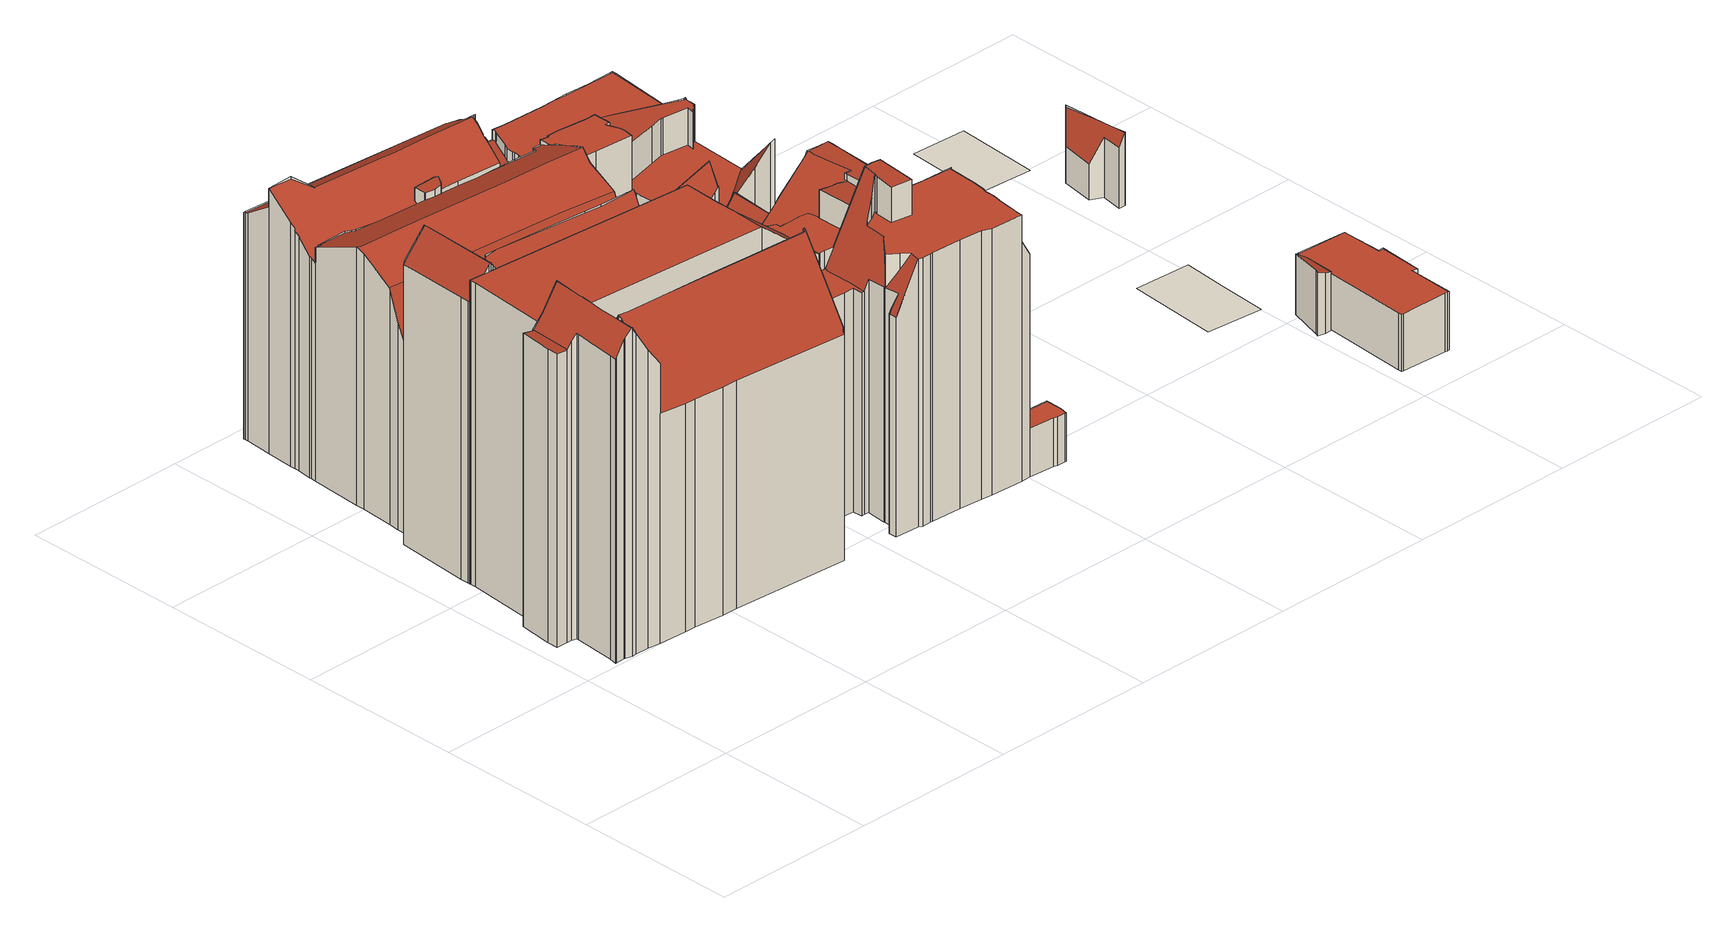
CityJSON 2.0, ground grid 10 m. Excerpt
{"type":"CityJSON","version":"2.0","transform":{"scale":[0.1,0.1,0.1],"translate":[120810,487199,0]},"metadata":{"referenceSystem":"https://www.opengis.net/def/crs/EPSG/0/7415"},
"CityObjects":{
"building1":{"type":"Building","attributes":{"dak_type":"slanted","data_area":130.17,"data_coverage":0.821,"geconstateerd":false,"gid":16989395,"h_dak_50p":16.75,"h_dak_70p":17.5,"h_dak_max":20.63,"h_dak_min":3.57,"h_maaiveld":0.771,"kas_warenhuis":false,"lod11_replace":false,"ondergronds_type":"above ground","oorspronkelijkbouwjaar":1740,"pw_actueel":"yes","pw_bron":"ahn3","reconstructie_methode":"tudelft3d-geoflow","reconstruction_skipped":false,"rmse_lod12":3.23,"rmse_lod13":1.93,"rmse_lod22":0.329,"rn":1,"status":"Pand in gebruik","t_run":379.71,"val3dity_codes_lod12":"[]","val3dity_codes_lod13":"[]","val3dity_codes_lod22":"[]"},"children":["building1-1"]},
"building1-1":{"type":"BuildingPart","parents":["building1"],"geometry":[{"type":"Solid","lod":"2.2","boundaries":[[[[0,1,2,3,4,5,6,7,8,9,10,11,12,13,14,15,16,17,18,19,20,21,22,23,24,25,26,27,28,29,30,31,32,33,34,35,36,37,38,39,40,41,42,43,44,45,46,47,48,49,50,51,52,53,54,55,56,57,58,59,60,61,62,63,64,65,66,67,68,69,70,71,72,73,74,75,76,77,78]],[[79,5,4,80]],[[80,4,3,81]],[[82,83,84,85,86]],[[83,8,7,87]],[[88,89,90,91]],[[92,55,54,90]],[[93,78,77,94]],[[95,96,97,98]],[[94,77,76,99]],[[100,37,36,101]],[[101,36,35,102]],[[103,13,12,104]],[[105,75,74,106]],[[107,34,33,108]],[[108,33,32,109]],[[110,43,42,111]],[[112,30,29,113]],[[114,20,19,115]],[[116,117,118,119]],[[120,121,122]],[[123,64,63,124]],[[125,24,23,126]],[[106,74,73,127]],[[99,76,75,105]],[[128,68,67,129,130]],[[131,50,49,97]],[[132,133,134]],[[135,136,137]],[[102,35,34,107]],[[138,139,140,141]],[[142,51,50,131]],[[143,144,145,146]],[[147,72,71,148]],[[149,25,24,125]],[[150,18,17,151]],[[152,153,154,155]],[[81,3,2,156]],[[157,6,5,79]],[[158,10,9,159]],[[86,85,160]],[[159,9,8,83,82]],[[161,162,133,132]],[[87,7,6,157]],[[163,164,57,56,165,166]],[[167,168,164,163]],[[165,56,55,92]],[[169,170,168,167]],[[171,45,44,172]],[[173,174,175,176]],[[177,38,37,100]],[[178,179,180]],[[155,154,181,182]],[[183,184,162,161]],[[185,11,10,158]],[[186,14,13,103]],[[176,175,187,188]],[[189,190,174,173]],[[166,165,89,88]],[[191,65,64,123]],[[124,63,62,192]],[[193,60,59,194]],[[192,62,61,195]],[[129,67,66,139,138]],[[130,129,196,197]],[[188,187,96,95]],[[198,52,51,142]],[[199,53,52,198]],[[200,201,47,46,202]],[[203,204,205,206]],[[207,208,201,200]],[[85,84,153,152]],[[209,28,27,210]],[[211,40,39,118]],[[180,179,117,116]],[[119,118,39,38,177]],[[111,42,41,181]],[[182,181,41,40,211]],[[212,16,15,213]],[[214,22,21,215]],[[215,21,20,114]],[[91,90,54,53,199]],[[216,70,69,217]],[[213,15,14,186]],[[217,69,68,128]],[[218,48,47,201]],[[197,196,219,220]],[[104,12,11,185]],[[221,0,78,93]],[[222,223,224,225]],[[136,135,184,183]],[[115,19,18,150,226]],[[226,150,227,228]],[[229,221,121,120]],[[127,73,72,147]],[[220,219,144,143]],[[230,231,232,233]],[[195,61,60,193]],[[194,59,58,234]],[[235,236,208,207]],[[98,97,49,48,218]],[[109,32,31,237]],[[113,29,28,209]],[[210,27,26,238]],[[237,31,30,112]],[[238,26,25,149]],[[126,23,22,214]],[[239,240,204,203]],[[241,242,243,244]],[[244,243,236,235]],[[206,205,242,241]],[[202,46,45,171]],[[148,71,70,216]],[[245,246,223,222]],[[156,2,1,247]],[[248,249,134]],[[221,0,221,229]],[[225,224,221,229]],[[247,1,0,221]],[[240,239,250]],[[228,227,249,248]],[[233,232,170,169]],[[151,17,16,212]],[[146,145,190,189]],[[234,58,57,164]],[[141,140,231,230]],[[139,66,65,191]],[[172,44,43,110]],[[178,180,137]],[[89,165,92,90]],[[182,211,118,117,179,178,137,136,183,161,251,252,253,254,160,85,152,155]],[[121,221,93,94,99,105,106,122]],[[237,112,255,107,108,109]],[[126,214,215,256,257,258,259,260,100,101,102,107,255,112,113,209,210,238,149,125]],[[202,171,172,261,206,241,244,235,207,200]],[[262,245,222,225,229,120,122,106,127,147,148,216,217,128,130,197,220,143,146,189,173,176,188,95,98,218,201,208,236,243,242,205,204,240,250]],[[81,263,264,265,111,181,154,153,84,83,87,157,79,80]],[[248,134,133,162,184,135,137,180,116,119,177,100,260,259,258,257,256,215,114,115,226,228]],[[262,250,239,203,206,261,172,110,111,265,264,263,81,156,247,221,224,223,246,245]],[[145,144,219,196,129,138,141,230,233,169,167,163,166,88,91,199,198,142,131,97,96,187,175,174,190]],[[134,249,227,150,151,212,213,186,103,104,185,158,159,82,86,160,254,253,252,251,161,132]],[[232,231,140,139,191,123,124,192,195,193,194,234,164,168,170]]]],"semantics":{"surfaces":[{"type":"GroundSurface"},{"type":"WallSurface","on_footprint_edge":true},{"type":"WallSurface","on_footprint_edge":false},{"type":"RoofSurface"}],"values":[[0,1,1,2,1,2,1,1,2,1,1,1,1,1,1,1,1,1,1,2,2,1,1,1,1,1,1,2,2,1,2,1,2,1,1,1,2,1,1,1,2,1,2,1,1,2,1,2,1,2,1,2,2,2,1,1,2,2,2,1,1,1,1,1,2,2,1,1,1,2,2,2,1,1,2,1,1,1,1,1,1,1,1,1,1,1,2,1,1,2,2,1,2,2,1,2,2,1,1,2,1,1,1,1,1,1,1,2,2,2,2,1,1,2,1,2,1,2,1,2,2,2,1,2,1,2,1,1,2,3,3,3,3,3,3,3,3,3,3,3,3,3]]}}]},
"building2":{"type":"Building","attributes":{"dak_type":"slanted","data_area":137.46,"data_coverage":0.87,"geconstateerd":false,"gid":16989381,"h_dak_50p":18.21,"h_dak_70p":18.24,"h_dak_max":18.45,"h_dak_min":3.72,"h_maaiveld":0.156,"kas_warenhuis":false,"lod11_replace":false,"ondergronds_type":"above ground","oorspronkelijkbouwjaar":1005,"pw_actueel":"yes","pw_bron":"ahn3","reconstructie_methode":"tudelft3d-geoflow","reconstruction_skipped":false,"rmse_lod12":2.73,"rmse_lod13":0.724,"rmse_lod22":0.138,"rn":1,"status":"Pand in gebruik","t_run":230.47,"val3dity_codes_lod12":"[]","val3dity_codes_lod13":"[]","val3dity_codes_lod22":"[]"},"children":["building2-1"]},
"building2-1":{"type":"BuildingPart","parents":["building2"],"geometry":[{"type":"Solid","lod":"2.2","boundaries":[[[[266,267,268,269,270,271,272,273,274,275,276,277,278,279,280,281,282,283,284,285,286,287,288,289,290,291,292,293,294,295]],[[296,297,298,299]],[[300,301,279,278,298]],[[302,303,290,289,304]],[[305,284,283,306]],[[306,283,282,307]],[[307,308,309]],[[310,311,303,302]],[[312,313,314,315]],[[316,317,313,312]],[[318,287,286,319]],[[320,275,321]],[[322,323,301,300]],[[324,281,280,325]],[[326,277,276,327]],[[327,276,275,320]],[[328,268,267,329]],[[330,269,331]],[[332,333,334,335]],[[309,308,336,337]],[[337,336,338,339]],[[340,341,342,343]],[[344,266,295,345]],[[307,282,281,324]],[[325,280,279,301]],[[346,347,297,296]],[[348,294,293,349]],[[350,291,290,303]],[[315,314,351,334]],[[352,353,333,332]],[[321,275,274,354]],[[354,274,273,355]],[[356,357,358,359]],[[341,340,360]],[[361,360,347,346]],[[359,358,362,363]],[[331,269,268,328]],[[355,273,272,364]],[[365,270,269,330]],[[339,338,353,352]],[[319,286,285,366]],[[366,285,284,305]],[[367,271,270,365]],[[357,356,368]],[[363,362,369,370]],[[371,292,291,350]],[[372,371,373,374]],[[349,293,292,371,372]],[[374,373,375,376]],[[345,295,294,348]],[[329,267,266,344]],[[299,298,278,277,326]],[[335,334,351,311,310]],[[304,289,288,377]],[[377,288,287,318]],[[378,379,360,361]],[[379,378,380]],[[381,382,383,384]],[[376,375,382,381]],[[384,383,385,386]],[[387,386,385,317,316]],[[370,369,386,387]],[[388,389,323,322]],[[343,342,389,388]],[[364,272,271,367]],[[339,352,332,390,306,307,309,337]],[[305,306,390,332,335,310,302,304,377,318,319,366]],[[299,326,327,391,392,393,328,329,344,394,395,380,378,361,346,296]],[[317,385,383,382,375,373,371,350,303,311,351,314,313]],[[368,396,397,389,342,341,360,379,380,395,394,344,345,348,349,372,374,376,381,384,386,369,362,358,357]],[[359,363,370,387,316,312,315,334,333,353,338,336,308,307,324,325,301,323,389,397,396,368,356]],[[343,388,322,300,298,297,347,360,340]],[[364,367,365,330,331,328,393,392,391,327,320,321,354,355]]]],"semantics":{"surfaces":[{"type":"GroundSurface"},{"type":"WallSurface","on_footprint_edge":false},{"type":"WallSurface","on_footprint_edge":true},{"type":"RoofSurface"}],"values":[[0,1,2,2,2,2,1,1,1,1,2,2,1,2,2,2,2,2,1,1,1,1,2,2,2,1,2,2,1,1,2,2,1,1,1,1,2,2,2,1,2,2,2,1,1,2,1,2,1,2,2,2,1,2,2,1,1,1,1,1,1,1,1,1,2,3,3,3,3,3,3,3,3]]}}]},
"building3":{"type":"Building","attributes":{"dak_type":"slanted","data_area":98.45,"data_coverage":0.832,"geconstateerd":false,"gid":16989383,"h_dak_50p":13.34,"h_dak_70p":15.43,"h_dak_max":18.5,"h_dak_min":2.7,"h_maaiveld":0.22,"kas_warenhuis":false,"lod11_replace":false,"ondergronds_type":"above ground","oorspronkelijkbouwjaar":1005,"pw_actueel":"yes","pw_bron":"ahn3","reconstructie_methode":"tudelft3d-geoflow","reconstruction_skipped":false,"rmse_lod12":4.73,"rmse_lod13":3.35,"rmse_lod22":0.48,"rn":1,"status":"Pand in gebruik","t_run":288.59,"val3dity_codes_lod12":"[]","val3dity_codes_lod13":"[]","val3dity_codes_lod22":"[]"},"children":["building3-1"]},
"building3-1":{"type":"BuildingPart","parents":["building3"],"geometry":[{"type":"Solid","lod":"2.2","boundaries":[[[[398,399,400,401,402,403,404,405,406,407,408,409,410,411,412,413,414,415,416,417,418,419,420,421,422,423,424,425,426,427,428,429,430,431,432,433,434,435,436,437,438,439,440,441,442,289,288,443,444,445,446,447,448,449,450,451,452,453]],[[454,442,441,455]],[[456,411,410,457]],[[458,443,288,459]],[[460,444,443,458]],[[457,410,409,461]],[[462,419,418,463]],[[464,427,426,465]],[[466,467,424,423,468]],[[469,470,471,467,466]],[[472,429,428,473]],[[474,445,444,460]],[[475,407,406,476]],[[477,478,479,480]],[[481,440,439,482,483]],[[455,441,440,481]],[[484,435,434,485]],[[486,484,487,488]],[[489,430,429,472]],[[490,431,430,489]],[[491,414,413,492]],[[493,453,452,494]],[[495,402,401,496]],[[497,498,496,499]],[[500,400,501]],[[501,400,399,502,503]],[[504,505,506,507]],[[508,412,411,456]],[[509,438,437,510]],[[511,420,419,462]],[[512,511,513,514,515]],[[516,517,478,477]],[[518,519,415,414,491]],[[520,416,415,519]],[[521,522,448,447,523]],[[524,403,402,495]],[[525,398,453,493]],[[526,490,527,528]],[[485,434,433,529]],[[461,409,408,530]],[[531,508,532,533]],[[492,413,412,508,531]],[[534,289,442,454]],[[459,288,289,534]],[[523,447,446,535]],[[535,446,445,474]],[[536,537,538,539]],[[540,541,498,497]],[[499,496,401,400,500]],[[503,502,505,504]],[[502,399,398,525]],[[494,452,451,542]],[[483,482,543,544]],[[482,439,438,509,545]],[[528,527,546]],[[547,548,522,521]],[[549,550,548,547]],[[542,451,450,551]],[[552,417,416,520]],[[553,421,420,511,512]],[[480,479,519,518]],[[463,418,417,552]],[[554,555,556,557]],[[510,437,436,558]],[[558,436,435,484,486]],[[559,560,561,562]],[[488,487,560,559]],[[563,564,565,566]],[[567,568,569,570]],[[571,572,470,469]],[[573,425,424,467]],[[546,527,572,571]],[[473,428,427,464,574]],[[575,576,577,578]],[[515,514,576,575]],[[514,513,517,516]],[[579,530,408,407,475]],[[580,581,530,579]],[[582,583,555,554]],[[583,584,581,580]],[[585,586,587]],[[468,423,422,588]],[[589,590,588,591]],[[591,588,422,421,553]],[[507,506,564,563]],[[545,509,537,536]],[[539,538,541,540]],[[592,404,403,524]],[[593,405,404,592]],[[476,406,405,593]],[[594,449,448,522]],[[544,543,595,596]],[[529,433,432,597]],[[597,432,431,490,526]],[[574,464,471,470]],[[465,426,425,573]],[[533,532,584,583,582]],[[557,556,598]],[[562,561,598]],[[551,450,449,594]],[[578,577,568,567]],[[570,569,590,589]],[[599,600,601,602,603]],[[603,602,586,585]],[[596,595,587]],[[601,600,604]],[[566,565,600,599]],[[550,549,604]],[[463,552,520,519,479,478,517,513,511,462]],[[488,559,605,476,593,592,606,607,608,558,486]],[[473,574,470,572,527,490,489,472]],[[584,532,508,456,457,461,530,581]],[[592,524,495,496,498,541,538,537,509,510,558,608,607,606]],[[565,564,506,505,502,525,493,494,542,551,594,522,548,550,604,600]],[[465,573,467,471,464]],[[562,598,556,555,583,580,579,475,476,605,559]],[[484,485,529,609,610,611,492,531,533,582,554,557,598,561,560,487]],[[526,528,546,571,469,466,468,588,590,569,568,577,576,514,516,477,480,518,491,492,611,610,609,529,597]],[[575,578,567,570,589,591,553,512,515]],[[601,604,549,547,521,523,612,613,614,455,481,483,544,596,587,586,602]],[[599,603,585,587,595,543,482,545,536,539,540,497,499,500,501,503,504,507,563,566]],[[614,613,612,523,535,474,460,458,459,534,454,455]]]],"semantics":{"surfaces":[{"type":"GroundSurface"},{"type":"WallSurface","on_footprint_edge":true},{"type":"WallSurface","on_footprint_edge":false},{"type":"RoofSurface"}],"values":[[0,1,1,1,1,1,1,1,1,2,1,1,1,2,1,1,1,2,1,1,1,1,1,2,1,1,2,1,1,1,2,2,1,1,1,1,1,2,1,1,2,1,1,1,1,1,2,2,1,2,1,1,2,1,2,2,2,1,1,1,2,1,2,1,1,2,2,2,2,2,1,2,1,2,2,2,1,2,2,2,2,1,2,1,2,2,2,1,1,1,1,2,1,1,2,1,2,2,2,1,2,2,2,2,2,2,2,2,3,3,3,3,3,3,3,3,3,3,3,3,3,3]]}}]},
"building4":{"type":"Building","attributes":{"dak_type":"slanted","data_area":256.95,"data_coverage":0.86,"geconstateerd":false,"gid":16989387,"h_dak_50p":14.86,"h_dak_70p":15.33,"h_dak_max":17.04,"h_dak_min":1.59,"h_maaiveld":0.919,"kas_warenhuis":false,"lod11_replace":false,"ondergronds_type":"above ground","oorspronkelijkbouwjaar":1760,"pw_actueel":"yes","pw_bron":"ahn3","reconstructie_methode":"tudelft3d-geoflow","reconstruction_skipped":false,"rmse_lod12":2.81,"rmse_lod13":1.98,"rmse_lod22":0.409,"rn":1,"status":"Pand in gebruik","t_run":605.08,"val3dity_codes_lod12":"[]","val3dity_codes_lod13":"[]","val3dity_codes_lod22":"[]"},"children":["building4-1"]},
"building4-1":{"type":"BuildingPart","parents":["building4"],"geometry":[{"type":"Solid","lod":"2.2","boundaries":[[[[615,616,617,618,619,620,621,622,623,624,625,626,627,628,629,630,631,632,633,634,635,636,637,638,639,640,641,642,643,644,645,646,647,648,649,650,651,652,653,654,655,656,657,658,659,660,661,662,663],[664,665,666,667,668,669,670,671,672,673,674,675,676,677,678,679,680,681,682,683,684,685,686,687,688,689,690,691,692,693]],[[694,679,678,695]],[[696,666,665,697]],[[698,645,644,699]],[[700,701,702,703,704]],[[705,706,707,708]],[[697,665,664,707]],[[709,710,711,712]],[[713,714,715,716]],[[717,718,719,720]],[[721,641,640,722]],[[723,724,725,726]],[[727,728,729,730]],[[722,640,731]],[[732,643,642,733]],[[699,644,643,732]],[[734,638,637,735]],[[735,637,636,736]],[[737,738,736,739]],[[740,635,634,741]],[[742,657,656,743]],[[743,656,655,744]],[[745,746,747,748]],[[749,750,685,684,751]],[[752,753,754,755]],[[756,663,662,757]],[[758,759,760,761]],[[762,763,764,765]],[[712,711,766,767]],[[768,671,670,769]],[[708,707,664,693,770]],[[771,674,673,772]],[[770,693,692,773]],[[774,617,775]],[[776,631,630,777]],[[778,779,780,781]],[[782,783,784,785]],[[786,787,788,789]],[[790,618,617,774]],[[761,760,791]],[[792,793,791]],[[794,795,793,792]],[[795,683,682,796,797]],[[798,619,618,790]],[[731,640,639,799]],[[739,736,636,635,740]],[[800,801,738,737]],[[802,803,804,805]],[[805,804,806,807]],[[808,809,810,811]],[[812,813,814,815]],[[816,689,688,817,818]],[[819,667,666,696]],[[820,668,667,819]],[[821,820,822,823]],[[824,669,668,820,821]],[[825,651,650,826]],[[827,646,645,698]],[[828,829,830,831]],[[832,627,626,833]],[[834,835,836,837]],[[835,838,787,786]],[[831,830,839,840]],[[841,622,621,842]],[[843,623,622,841]],[[844,845,774,775]],[[846,616,615,847]],[[757,662,661,848,849]],[[850,851,852,853]],[[848,661,660,854]],[[855,659,658,856]],[[857,858,859,860]],[[861,862,863,864]],[[864,863,865,866]],[[867,733,642,641,721]],[[741,634,633,868]],[[869,870,701]],[[871,629,628,780]],[[872,873,874,875]],[[876,877,875,878]],[[870,869,779,778]],[[879,880,881,882]],[[883,884,885,886]],[[887,888,845,844]],[[866,865,888,887]],[[880,889,858,857]],[[890,782,889,880,879]],[[789,788,783,782,890]],[[882,881,891,892]],[[892,891,728,727]],[[730,729,893,894]],[[894,893,895,896]],[[811,810,897,898]],[[899,900,901,895]],[[755,754,900,899]],[[748,747,750,749]],[[817,688,687,902]],[[818,817,813,812]],[[720,719,724,723]],[[773,692,691,903]],[[896,895,901,809,808]],[[904,905,906,907]],[[907,906,647,646,827]],[[767,766,733,867]],[[796,682,681,908]],[[815,814,902,909]],[[797,796,910,911]],[[853,852,753,752]],[[849,848,851,850]],[[847,615,663,756]],[[775,617,616,846]],[[912,632,631,776]],[[868,633,632,912]],[[777,630,629,871]],[[878,875,874,702,701]],[[913,832,877,876]],[[833,626,625,914,915]],[[915,914,916,917]],[[886,885,918,873,872]],[[785,784,918,885]],[[919,653,652,920]],[[921,654,653,919]],[[920,652,651,825]],[[744,655,654,921]],[[781,780,628,627,832,913]],[[922,624,623,843]],[[842,621,620,923]],[[923,620,619,798]],[[924,925,926,927]],[[726,725,928,926]],[[927,926,928,929,930]],[[930,929,931,932,933]],[[933,932,763,762]],[[932,931,934,935]],[[935,934,936,937]],[[937,936,695,938]],[[939,940,905,904]],[[911,910,718,717]],[[938,695,678,677,941]],[[942,677,676,943]],[[944,690,689,816]],[[704,703,829,828]],[[840,839,838,835,834]],[[837,836,759,758]],[[945,686,685,750]],[[751,684,683,795,794]],[[909,902,687,686,945]],[[946,947,948,949]],[[765,764,950,951]],[[952,946,925,924]],[[951,950,947,946,952]],[[903,691,690,944]],[[898,897,746,745]],[[823,822,953,954]],[[908,681,680,955]],[[956,675,674,771]],[[957,675,956]],[[772,673,672,958]],[[769,670,669,824]],[[954,953,940,939]],[[959,648,647,906]],[[958,672,671,768]],[[943,676,675,957]],[[941,677,942]],[[955,680,679,694]],[[807,806,960,961]],[[710,709,962]],[[799,639,638,734]],[[961,960,801,800]],[[860,859,862,861]],[[716,715,963,964]],[[965,966,706,705]],[[964,963,967,968]],[[968,967,966,965]],[[714,649,648,959]],[[826,650,649,714,713]],[[914,625,624,922]],[[917,916,969,970]],[[970,969,884,883]],[[949,948,803,802]],[[854,660,659,855]],[[856,658,657,742]],[[906,905,940,953,822,820,819,696,697,707,706,966,967,963,715,714,959]],[[865,863,862,859,858,889,782,785,885,884,969,916,914,922,971,972,973,790,774,845,888]],[[728,891,881,880,857,860,861,864,866,887,844,775,846,847,756,757,849,850,853,752,755,899,895,893,729]],[[902,814,813,817]],[[868,912,776,777,871,780,779,869,701,700,704,974,975,976]],[[702,874,873,918,784,783,788,787,838,839,830,829,703]],[[915,917,970,883,886,872,875,877,832,833]],[[781,913,876,878,701,870,778]],[[842,923,798,790,973,972,971,922,843,841]],[[831,977,978,979,980,981,982,740,741,868,976,975,974,704,828]],[[898,745,748,749,751,794,792,791,760,759,836,835,786,789,890,879,882,892,727,730,894,896,808,811]],[[952,924,927,930,933,762,765,951]],[[717,720,723,726,926,925,946,949,802,805,807,961,800,737,739,740,982,981,980,979,978,977,831,840,834,837,758,761,791,793,795,797,911]],[[903,944,816,818,812,815,909,945,750,747,746,897,810,809,901,900,754,753,852,851,848,854,855,856,742,743,744,921,919,920,825,826,713,716,964,968,965,705,708,770,773]],[[823,954,939,904,907,827,698,699,732,733,766,711,710,962,983,984,985,986,987,958,768,769,824,821]],[[908,955,694,695,936,934,931,929,928,725,724,719,718,910,796]],[[942,943,957,956,771,772,958,987,986,985,984,983,962,709,712,767,867,721,722,731,799,734,735,736,738,801,960,806,804,803,948,947,950,764,763,932,935,937,938,941]]]],"semantics":{"surfaces":[{"type":"GroundSurface"},{"type":"WallSurface","on_footprint_edge":true},{"type":"WallSurface","on_footprint_edge":false},{"type":"RoofSurface"}],"values":[[0,1,1,1,2,2,1,2,2,2,1,2,2,1,1,1,1,1,2,1,1,1,2,1,2,1,2,2,2,1,1,1,1,1,1,2,2,2,1,2,2,2,1,1,1,1,2,2,2,2,2,1,1,1,2,1,1,1,2,1,2,2,2,1,1,2,1,1,2,1,1,2,2,2,1,1,2,1,2,2,2,2,2,2,2,2,2,2,2,2,2,2,2,2,2,2,1,2,2,1,2,2,1,2,1,2,2,2,2,1,1,1,1,1,2,2,1,2,2,2,1,1,1,1,1,1,1,1,2,2,2,2,2,2,2,2,2,2,1,1,1,2,2,2,1,1,1,2,2,2,2,1,2,2,1,1,1,1,1,2,1,1,1,1,1,2,2,1,2,2,2,2,2,2,1,1,1,2,2,2,1,1,3,3,3,3,3,3,3,3,3,3,3,3,3,3,3,3,3]]}}]},
"building5":{"type":"Building","attributes":{"dak_type":"no planes","data_area":0,"data_coverage":0,"geconstateerd":false,"gid":16989389,"h_maaiveld":0.932,"kas_warenhuis":false,"lod11_replace":false,"ondergronds_type":"above ground","oorspronkelijkbouwjaar":1005,"pw_actueel":"yes","pw_bron":"ahn3","reconstructie_methode":"tudelft3d-geoflow","reconstruction_skipped":true,"rn":1,"status":"Pand in gebruik","t_run":15.16},"geometry":[{"type":"MultiSurface","lod":"0","boundaries":[[[988,989,990,991]]]}]},
"building6":{"type":"Building","attributes":{"dak_type":"slanted","data_area":1.14,"data_coverage":0.863,"geconstateerd":false,"gid":17598517,"h_dak_50p":4.83,"h_dak_70p":4.89,"h_dak_max":4.95,"h_dak_min":4.67,"h_maaiveld":1.17,"kas_warenhuis":false,"lod11_replace":false,"ondergronds_type":"above ground","oorspronkelijkbouwjaar":1005,"pw_actueel":"yes","pw_bron":"ahn3","reconstructie_methode":"tudelft3d-geoflow","reconstruction_skipped":false,"rmse_lod12":0.136,"rmse_lod13":0.136,"rmse_lod22":0.116,"rn":1,"status":"Pand in gebruik","t_run":45.29,"val3dity_codes_lod12":"[]","val3dity_codes_lod13":"[]","val3dity_codes_lod22":"[]"},"children":["building6-1"]},
"building6-1":{"type":"BuildingPart","parents":["building6"],"geometry":[{"type":"Solid","lod":"2.2","boundaries":[[[[992,993,994,995,996,997,998]],[[999,998,997,1000]],[[1000,997,996,1001]],[[1002,992,998,999]],[[1001,996,995,1003]],[[1004,993,992,1002]],[[1005,994,993,1004]],[[1003,995,994,1005]],[[1004,1002,999,1000,1001,1003,1005]]]],"semantics":{"surfaces":[{"type":"GroundSurface"},{"type":"WallSurface","on_footprint_edge":true},{"type":"RoofSurface"}],"values":[[0,1,1,1,1,1,1,1,2]]}}]},
"building7":{"type":"Building","attributes":{"dak_type":"horizontal","data_area":24.01,"data_coverage":0.89,"geconstateerd":false,"gid":17598515,"h_dak_50p":4.69,"h_dak_70p":4.72,"h_dak_max":4.9,"h_dak_min":4.61,"h_maaiveld":1.25,"kas_warenhuis":false,"lod11_replace":false,"ondergronds_type":"above ground","oorspronkelijkbouwjaar":1005,"pw_actueel":"yes","pw_bron":"ahn3","reconstructie_methode":"tudelft3d-geoflow","reconstruction_skipped":false,"rmse_lod12":0.0453,"rmse_lod13":0.0449,"rmse_lod22":0.0235,"rn":1,"status":"Pand in gebruik","t_run":69.12,"val3dity_codes_lod12":"[]","val3dity_codes_lod13":"[]","val3dity_codes_lod22":"[]"},"children":["building7-1"]},
"building7-1":{"type":"BuildingPart","parents":["building7"],"geometry":[{"type":"Solid","lod":"2.2","boundaries":[[[[1006,1007,1008,1009,1010,1011,1012,1013,1014,1015,1016,1017,1018,1019,1020,1021]],[[1022,1012,1011,1023]],[[1023,1011,1010,1024]],[[1025,1020,1019,1026]],[[1027,1007,1006,1028]],[[1029,1009,1008,1030]],[[1024,1010,1009,1029]],[[1031,1018,1017,1032]],[[1026,1019,1018,1031]],[[1032,1017,1016,1033]],[[1034,1014,1013,1035]],[[1035,1013,1012,1022]],[[1033,1016,1015,1036]],[[1030,1008,1007,1027]],[[1028,1006,1021,1037]],[[1036,1015,1014,1034]],[[1037,1021,1020,1025]],[[1032,1033,1036,1034,1035,1022,1023,1024,1029,1030,1027,1028,1037,1025,1026,1031]]]],"semantics":{"surfaces":[{"type":"GroundSurface"},{"type":"WallSurface","on_footprint_edge":true},{"type":"RoofSurface"}],"values":[[0,1,1,1,1,1,1,1,1,1,1,1,1,1,1,1,1,2]]}}]},
"building8":{"type":"Building","attributes":{"dak_type":"no points","data_area":0,"data_coverage":0,"geconstateerd":false,"gid":17598519,"h_maaiveld":1.18,"kas_warenhuis":false,"lod11_replace":false,"ondergronds_type":"above ground","oorspronkelijkbouwjaar":1005,"pw_actueel":"yes","pw_bron":"ahn3","reconstructie_methode":"tudelft3d-geoflow","reconstruction_skipped":true,"rn":1,"status":"Pand in gebruik","t_run":30.95},"geometry":[{"type":"MultiSurface","lod":"0","boundaries":[[[1038,1039,1040,1041,1042]]]}]},
"building9":{"type":"Building","attributes":{"dak_type":"slanted","data_area":2.9,"data_coverage":0.989,"geconstateerd":false,"gid":17598529,"h_dak_50p":4.79,"h_dak_70p":4.87,"h_dak_max":5,"h_dak_min":3.23,"h_maaiveld":1.32,"kas_warenhuis":false,"lod11_replace":false,"ondergronds_type":"above ground","oorspronkelijkbouwjaar":1005,"pw_actueel":"yes","pw_bron":"ahn3","reconstructie_methode":"tudelft3d-geoflow","reconstruction_skipped":false,"rmse_lod12":0.595,"rmse_lod13":0.755,"rmse_lod22":0.177,"rn":1,"status":"Pand in gebruik","t_run":40.43,"val3dity_codes_lod12":"[]","val3dity_codes_lod13":"[]","val3dity_codes_lod22":"[]"},"children":["building9-1"]},
"building9-1":{"type":"BuildingPart","parents":["building9"],"geometry":[{"type":"Solid","lod":"2.2","boundaries":[[[[1043,1044,1045,1046,1047,1048,1049,1050]],[[1051,1048,1047,1052]],[[1053,1046,1045,1054]],[[1054,1045,1044,1055]],[[1056,1050,1049,1057]],[[1058,1043,1050,1056]],[[1055,1044,1043,1058]],[[1057,1049,1048,1051]],[[1052,1047,1046,1053]],[[1053,1054,1055,1058,1056,1057,1051,1052]]]],"semantics":{"surfaces":[{"type":"GroundSurface"},{"type":"WallSurface","on_footprint_edge":true},{"type":"RoofSurface"}],"values":[[0,1,1,1,1,1,1,1,1,2]]}}]},
"building10":{"type":"Building","attributes":{"dak_type":"no planes","data_area":0,"data_coverage":0,"geconstateerd":false,"gid":17598509,"h_maaiveld":1.16,"kas_warenhuis":false,"lod11_replace":false,"ondergronds_type":"above ground","oorspronkelijkbouwjaar":1005,"pw_actueel":"yes","pw_bron":"ahn3","reconstructie_methode":"tudelft3d-geoflow","reconstruction_skipped":true,"rn":1,"status":"Pand in gebruik","t_run":24.89},"geometry":[{"type":"MultiSurface","lod":"0","boundaries":[[[1059,1060,1061,1062]]]}]}
},
"vertices":[
[208,95,8],[208,96,8],[209,108,8],[206,108,8],[204,108,8],[204,114,8],[198,114,8],[170,116,8],[169,114,8],[169,113,8],[169,112,8],[168,85,8],[167,84,8],[167,83,8],[95,88,8],[85,88,8],[67,90,8],[60,90,8],[43,91,8],[35,92,8],[27,92,8],[24,92,8],[20,93,8],[19,93,8],[14,93,8],[13,93,8],[14,98,8],[16,123,8],[16,124,8],[13,125,8],[10,125,8],[3,125,8],[3,132,8],[5,152,8],[12,151,8],[12,152,8],[18,151,8],[28,151,8],[42,150,8],[44,150,8],[49,149,8],[173,141,8],[209,139,8],[211,139,8],[235,137,8],[239,137,8],[240,137,8],[245,136,8],[274,134,8],[293,133,8],[297,133,8],[297,132,8],[305,131,8],[296,121,8],[295,105,8],[296,104,8],[295,102,8],[295,93,8],[295,89,8],[317,88,8],[317,86,8],[317,78,8],[316,73,8],[315,73,8],[310,73,8],[308,74,8],[292,75,8],[286,75,8],[266,76,8],[259,77,8],[245,78,8],[226,79,8],[225,79,8],[219,79,8],[217,80,8],[202,81,8],[202,86,8],[204,86,8],[208,85,8],[204,114,141],[204,108,141],[206,108,141],[169,114,192],[169,114,141],[168,114,141],[168,114,189],[168,114,192],[170,116,141],[294,102,141],[294,102,37],[295,105,36],[295,105,141],[296,104,36],[208,85,149],[204,86,142],[292,132,167],[292,132,150],[293,133,150],[293,133,167],[202,86,139],[28,151,205],[18,151,190],[12,152,182],[167,83,143],[167,84,146],[202,81,139],[217,80,168],[12,151,182],[5,152,183],[3,132,183],[211,139,145],[209,139,140],[10,125,182],[13,125,186],[27,92,199],[35,92,186],[43,145,181],[43,145,153],[44,150,145],[44,150,180],[214,90,168],[214,90,159],[218,86,168],[310,73,37],[315,73,37],[14,93,190],[19,93,198],[219,79,168],[266,76,167],[286,75,151],[286,75,167],[297,133,142],[43,119,189],[43,119,179],[43,112,178],[40,122,183],[40,122,189],[41,126,183],[292,75,141],[292,75,37],[292,77,37],[292,77,141],[297,132,142],[287,86,167],[287,86,151],[288,93,151],[288,93,167],[225,79,168],[226,79,168],[13,93,189],[43,91,145],[60,90,144],[169,121,178],[169,121,141],[172,138,141],[172,138,150],[209,108,147],[198,114,141],[169,112,189],[169,113,191],[168,113,191],[43,121,191],[43,121,179],[295,93,139],[295,93,37],[295,102,37],[295,102,139],[294,94,141],[294,94,37],[293,89,141],[293,89,37],[239,137,191],[235,137,191],[289,104,167],[289,104,150],[290,107,150],[290,107,167],[42,150,183],[43,144,154],[43,144,153],[43,144,180],[173,141,141],[173,141,146],[43,122,189],[43,122,179],[168,85,146],[95,88,144],[291,115,150],[291,115,167],[289,98,167],[289,98,150],[308,74,37],[316,73,37],[317,86,37],[317,88,37],[317,78,37],[286,78,151],[286,78,167],[305,131,127],[296,121,142],[245,136,191],[245,136,168],[240,137,191],[228,125,180],[228,125,168],[234,129,168],[234,129,190],[245,135,191],[245,135,168],[16,124,190],[16,123,190],[49,149,145],[67,90,144],[85,88,144],[20,93,199],[24,92,204],[245,78,168],[259,77,168],[274,134,167],[287,83,151],[287,83,167],[208,95,148],[219,107,168],[219,107,165],[209,96,149],[209,96,168],[43,91,175],[43,95,150],[43,95,176],[208,95,168],[293,84,141],[293,84,37],[293,86,37],[293,86,141],[295,89,37],[245,113,189],[245,113,168],[3,125,183],[14,98,189],[222,122,170],[222,122,168],[233,126,190],[233,126,168],[232,115,168],[232,115,189],[220,108,168],[220,108,167],[208,96,148],[43,102,177],[43,102,161],[221,121,168],[49,120,191],[108,117,191],[132,115,191],[167,113,191],[11,127,182],[24,93,204],[25,116,204],[27,131,204],[27,133,204],[28,150,205],[235,136,191],[221,118,168],[207,119,141],[208,133,140],[208,137,140],
[249,193,2],[257,192,2],[263,192,2],[301,189,2],[301,187,2],[300,171,2],[299,162,2],[299,159,2],[298,137,2],[297,133,2],[255,136,2],[250,136,2],[245,136,2],[229,137,2],[208,139,2],[205,139,2],[204,139,2],[166,142,2],[18,151,2],[18,153,2],[22,204,2],[22,207,2],[22,208,2],[23,208,2],[168,198,2],[203,196,2],[210,195,2],[227,194,2],[229,194,2],[247,193,2],[245,139,172],[245,139,167],[245,136,167],[245,136,172],[229,137,168],[229,137,151],[168,198,182],[168,198,38],[23,208,183],[18,151,183],[166,142,182],[204,139,151],[204,142,150],[204,142,151],[168,196,182],[168,196,38],[201,182,150],[201,182,38],[189,180,39],[189,180,150],[201,180,150],[201,180,38],[22,207,183],[22,204,183],[297,133,133],[297,133,132],[229,140,168],[229,140,151],[205,139,151],[208,139,151],[250,136,172],[255,136,172],[263,192,170],[257,192,170],[301,189,134],[301,189,135],[167,161,182],[167,161,150],[167,177,150],[167,177,182],[204,148,150],[204,148,152],[202,152,150],[202,152,153],[241,163,167],[241,163,162],[237,163,158],[237,163,167],[249,193,170],[247,193,167],[245,140,172],[245,140,167],[229,194,150],[227,194,147],[203,196,37],[167,177,40],[199,160,156],[199,160,150],[298,137,133],[299,159,133],[224,173,150],[224,173,145],[218,173,139],[218,173,150],[246,161,167],[246,161,171],[210,173,132],[210,173,150],[299,162,133],[301,187,134],[18,153,183],[300,171,134],[229,172,150],[210,176,131],[210,176,150],[210,195,37],[210,195,131],[210,194,37],[210,194,131],[210,192,37],[210,192,131],[22,208,183],[246,163,171],[246,163,167],[250,162,171],[210,184,131],[210,184,38],[205,183,38],[205,183,126],[206,178,38],[206,178,127],[206,178,150],[229,164,168],[229,164,151],[166,144,182],[255,139,172],[258,156,172],[262,188,171],[249,191,170],[249,188,170],[229,168,151],[229,165,151],
[159,249,2],[158,227,2],[158,225,2],[157,220,2],[157,219,2],[159,219,2],[183,217,2],[185,217,2],[194,217,2],[200,216,2],[201,220,2],[202,244,2],[202,245,2],[204,245,2],[215,244,2],[245,242,2],[271,240,2],[276,240,2],[296,239,2],[302,238,2],[296,238,2],[293,222,2],[271,223,2],[270,216,2],[270,208,2],[270,206,2],[275,205,2],[285,205,2],[286,205,2],[285,201,2],[285,194,2],[285,190,2],[284,190,2],[269,191,2],[261,192,2],[241,193,2],[211,195,2],[192,196,2],[181,197,2],[155,199,2],[153,199,2],[56,205,2],[38,207,2],[36,207,2],[35,207,2],[22,209,2],[22,214,2],[25,259,2],[26,259,2],[39,258,2],[58,257,2],[60,257,2],[89,255,2],[125,252,2],[157,250,2],[159,250,2],[35,207,187],[36,207,188],[204,245,56],[202,245,56],[22,209,170],[22,208,170],[22,214,170],[202,244,56],[293,222,59],[296,238,60],[285,201,28],[286,205,28],[275,205,77],[275,205,27],[270,206,85],[273,203,81],[273,203,63],[273,203,27],[285,190,59],[285,194,60],[25,259,169],[200,216,66],[194,217,66],[272,231,84],[272,231,62],[276,239,62],[276,239,81],[38,207,185],[56,205,123],[56,205,163],[192,196,56],[211,195,83],[192,196,67],[192,200,56],[192,200,67],[284,190,60],[269,191,63],[271,240,87],[245,242,126],[159,250,126],[157,250,126],[157,219,88],[157,220,88],[156,220,160],[156,220,88],[157,220,159],[158,225,167],[158,225,169],[158,227,166],[158,227,171],[156,227,171],[156,227,166],[136,228,166],[136,228,171],[215,244,56],[153,199,89],[155,199,88],[271,223,62],[271,223,106],[271,225,62],[271,225,86],[271,225,106],[271,228,86],[271,228,62],[276,240,80],[276,240,62],[296,239,60],[58,257,164],[58,257,128],[39,258,187],[159,219,88],[159,249,129],[269,191,84],[270,195,63],[270,195,85],[241,193,126],[201,220,56],[215,244,83],[215,243,56],[215,243,83],[23,208,171],[26,259,171],[154,201,129],[154,201,88],[156,208,88],[156,208,140],[156,218,156],[156,218,88],[125,252,127],[56,206,124],[56,206,163],[153,199,125],[270,195,83],[58,256,164],[58,256,129],[60,252,161],[60,252,136],[89,255,127],[302,238,60],[270,216,106],[213,216,83],[213,216,66],[212,210,66],[212,210,83],[181,197,87],[193,205,66],[193,205,55],[200,207,65],[200,207,66],[125,229,171],[125,229,166],[67,234,166],[67,234,171],[259,225,106],[259,225,104],[261,208,99],[261,208,106],[270,200,85],[270,200,63],[285,205,28],[285,201,60],[270,225,106],[270,225,88],[268,225,90],[268,225,106],[201,220,66],[212,221,66],[212,221,57],[213,222,83],[213,222,66],[213,222,57],[58,232,167],[58,232,162],[58,229,162],[270,208,86],[269,208,106],[269,208,86],[270,208,106],[183,217,86],[185,217,81],[60,257,128],[57,212,134],[57,212,163],[261,192,97],[201,207,66],[59,234,171],[59,234,166],[59,234,162],[58,233,162],[58,233,168],[59,237,162],[193,215,66],[183,214,86],[182,203,87],[182,200,87],[241,196,126],[245,240,126],[245,241,126],[39,257,187],[39,255,187],[36,208,188],
[276,305,9],[276,304,9],[276,302,9],[274,266,9],[273,253,9],[273,251,9],[272,240,9],[270,241,9],[259,241,9],[240,243,9],[235,243,9],[232,243,9],[180,247,9],[175,247,9],[159,248,9],[159,250,9],[25,259,9],[25,263,9],[26,270,9],[27,290,9],[27,295,9],[29,327,9],[29,330,9],[29,331,9],[30,340,9],[30,343,9],[30,346,9],[31,363,9],[32,379,9],[32,381,9],[32,382,9],[33,382,9],[168,373,9],[169,373,9],[199,371,9],[207,370,9],[232,368,9],[239,368,9],[248,367,9],[263,366,9],[278,365,9],[279,365,9],[279,363,9],[275,315,9],[276,314,9],[277,314,9],[276,309,9],[276,308,9],[276,307,9],[191,347,9],[189,347,9],[182,348,9],[168,349,9],[165,349,9],[164,349,9],[162,349,9],[161,349,9],[161,347,9],[161,345,9],[161,343,9],[160,338,9],[160,337,9],[160,335,9],[159,325,9],[159,322,9],[161,322,9],[166,322,9],[179,321,9],[184,321,9],[189,320,9],[189,321,9],[189,323,9],[190,327,9],[190,333,9],[190,336,9],[190,338,9],[191,340,9],[191,341,9],[191,344,9],[159,322,128],[159,325,123],[182,348,120],[189,347,120],[32,382,144],[32,381,144],[175,251,131],[175,251,130],[175,251,20],[175,258,20],[175,258,149],[191,348,127],[191,348,120],[191,347,120],[191,347,127],[54,355,162],[54,355,161],[46,362,156],[46,362,168],[199,371,127],[199,371,121],[199,369,121],[199,369,127],[175,315,149],[175,315,142],[161,316,142],[161,316,149],[30,346,154],[30,343,152],[136,318,148],[136,318,140],[128,319,140],[128,319,148],[221,308,149],[221,308,140],[221,310,140],[221,310,149],[30,343,151],[32,379,145],[31,363,156],[29,331,141],[29,330,141],[29,327,139],[33,327,148],[33,327,139],[29,327,148],[27,295,163],[27,290,161],[279,363,130],[279,365,130],[278,365,130],[192,321,149],[192,321,126],[191,321,126],[191,321,149],[189,321,149],[189,321,126],[189,320,149],[263,313,140],[263,313,129],[236,322,128],[236,322,141],[276,307,139],[276,308,139],[184,310,151],[184,310,149],[184,311,149],[184,311,150],[115,328,153],[115,328,144],[102,329,144],[102,329,152],[35,363,156],[35,363,167],[161,349,160],[162,349,160],[191,344,127],[161,343,159],[161,345,160],[191,341,126],[276,302,117],[276,302,139],[25,259,123],[159,250,125],[175,248,130],[175,248,125],[175,247,120],[175,247,130],[220,291,116],[220,291,21],[220,268,20],[220,268,116],[183,294,149],[183,294,21],[196,293,21],[196,293,149],[274,266,117],[184,314,149],[184,315,149],[184,315,148],[184,321,149],[184,321,146],[179,321,128],[179,321,146],[273,253,132],[30,340,149],[33,329,147],[33,329,141],[55,324,149],[55,324,138],[54,326,139],[54,326,148],[52,329,141],[52,329,147],[215,319,149],[215,319,127],[214,319,127],[214,319,149],[191,332,126],[191,332,97],[191,327,96],[191,327,126],[190,336,126],[190,333,96],[190,333,126],[168,349,120],[165,349,120],[165,349,160],[165,355,120],[165,355,155],[164,349,160],[232,368,128],[207,370,127],[33,382,144],[175,276,159],[175,276,20],[178,284,20],[178,284,163],[180,247,77],[232,243,130],[181,294,158],[181,294,149],[183,302,149],[183,302,154],[181,294,21],[179,289,20],[179,289,161],[270,241,145],[272,240,147],[259,241,135],[275,302,139],[275,302,117],[276,304,139],[276,305,139],[276,309,129],[276,309,140],[275,309,140],[275,309,129],[272,310,129],[272,310,140],[277,314,129],[276,314,129],[275,315,129],[222,297,139],[222,297,116],[245,302,117],[245,302,139],[254,304,139],[254,304,117],[255,304,117],[255,304,139],[271,302,117],[271,302,139],[31,363,167],[26,270,150],[175,249,125],[175,249,130],[159,248,120],[212,264,112],[212,264,20],[180,253,20],[180,253,78],[180,248,130],[180,248,77],[180,253,130],[221,297,149],[221,297,139],[221,300,140],[221,300,149],[222,267,122],[222,267,116],[220,267,116],[220,267,120],[270,297,139],[270,297,117],[221,297,116],[220,291,149],[218,308,140],[218,308,149],[221,312,141],[221,312,149],[221,319,141],[221,319,149],[197,321,126],[197,321,149],[221,327,141],[221,327,127],[221,319,127],[190,327,95],[191,340,126],[168,371,144],[168,371,121],[168,373,121],[168,373,143],[166,322,128],[190,327,126],[176,316,140],[176,316,148],[25,263,132],[180,247,130],[235,243,116],[235,243,133],[235,244,116],[235,244,133],[220,267,20],[248,367,129],[239,368,128],[263,366,129],[240,243,117],[273,251,134],[108,320,152],[108,320,148],[112,320,148],[112,320,153],[112,320,140],[113,321,139],[113,321,153],[117,327,124],[117,327,143],[117,327,153],[117,328,123],[117,328,144],[131,327,123],[131,327,144],[159,325,144],[164,359,153],[164,359,121],[160,335,152],[160,335,153],[160,337,154],[190,338,126],[189,323,126],[102,321,148],[102,321,138],[70,323,138],[70,323,148],[102,322,138],[102,322,152],[102,321,152],[164,355,120],[164,355,155],[161,322,128],[160,338,155],[160,338,154],[161,347,161],[169,373,121],[34,329,141],[34,329,147],[55,354,161],[198,367,121],[198,367,127],[191,352,127],[191,352,120],[193,356,120],[193,356,127],[241,256,117],[241,256,140],[244,245,117],[251,250,117],[272,265,117],[141,261,150],[46,268,150],[27,270,150],[176,284,163],[154,286,163],[129,287,163],[61,292,163],[43,293,163],[29,294,163],[56,354,161],[100,351,161],[109,350,161],[131,349,161],[159,347,161],
[323,324,0],[276,327,0],[275,315,0],[322,311,0],
[494,65,12],[489,66,12],[490,68,12],[496,89,12],[499,84,12],[498,66,12],[498,65,12],[498,65,47],[498,66,47],[499,84,47],[494,65,48],[496,89,48],[489,66,50],[490,68,50],
[530,89,13],[531,89,13],[531,87,13],[530,63,13],[533,63,13],[531,36,13],[528,37,13],[526,8,13],[525,8,13],[523,8,13],[495,10,13],[494,10,13],[494,12,13],[499,90,13],[499,91,13],[500,91,13],[528,37,47],[531,36,47],[533,63,47],[499,91,46],[499,90,46],[531,89,46],[530,89,46],[530,63,47],[531,87,46],[494,12,47],[494,10,47],[495,10,47],[525,8,48],[526,8,48],[523,8,48],[500,91,46],
[503,150,0],[505,176,0],[470,178,0],[466,122,0],[501,119,0],
[508,225,13],[504,225,13],[506,238,13],[499,242,13],[502,262,13],[510,270,13],[511,271,13],[509,236,13],[510,270,49],[502,262,35],[499,242,34],[506,238,49],[504,225,49],[509,236,55],[511,271,52],[508,225,57],
[516,350,0],[482,352,0],[479,301,0],[513,299,0]
]}
